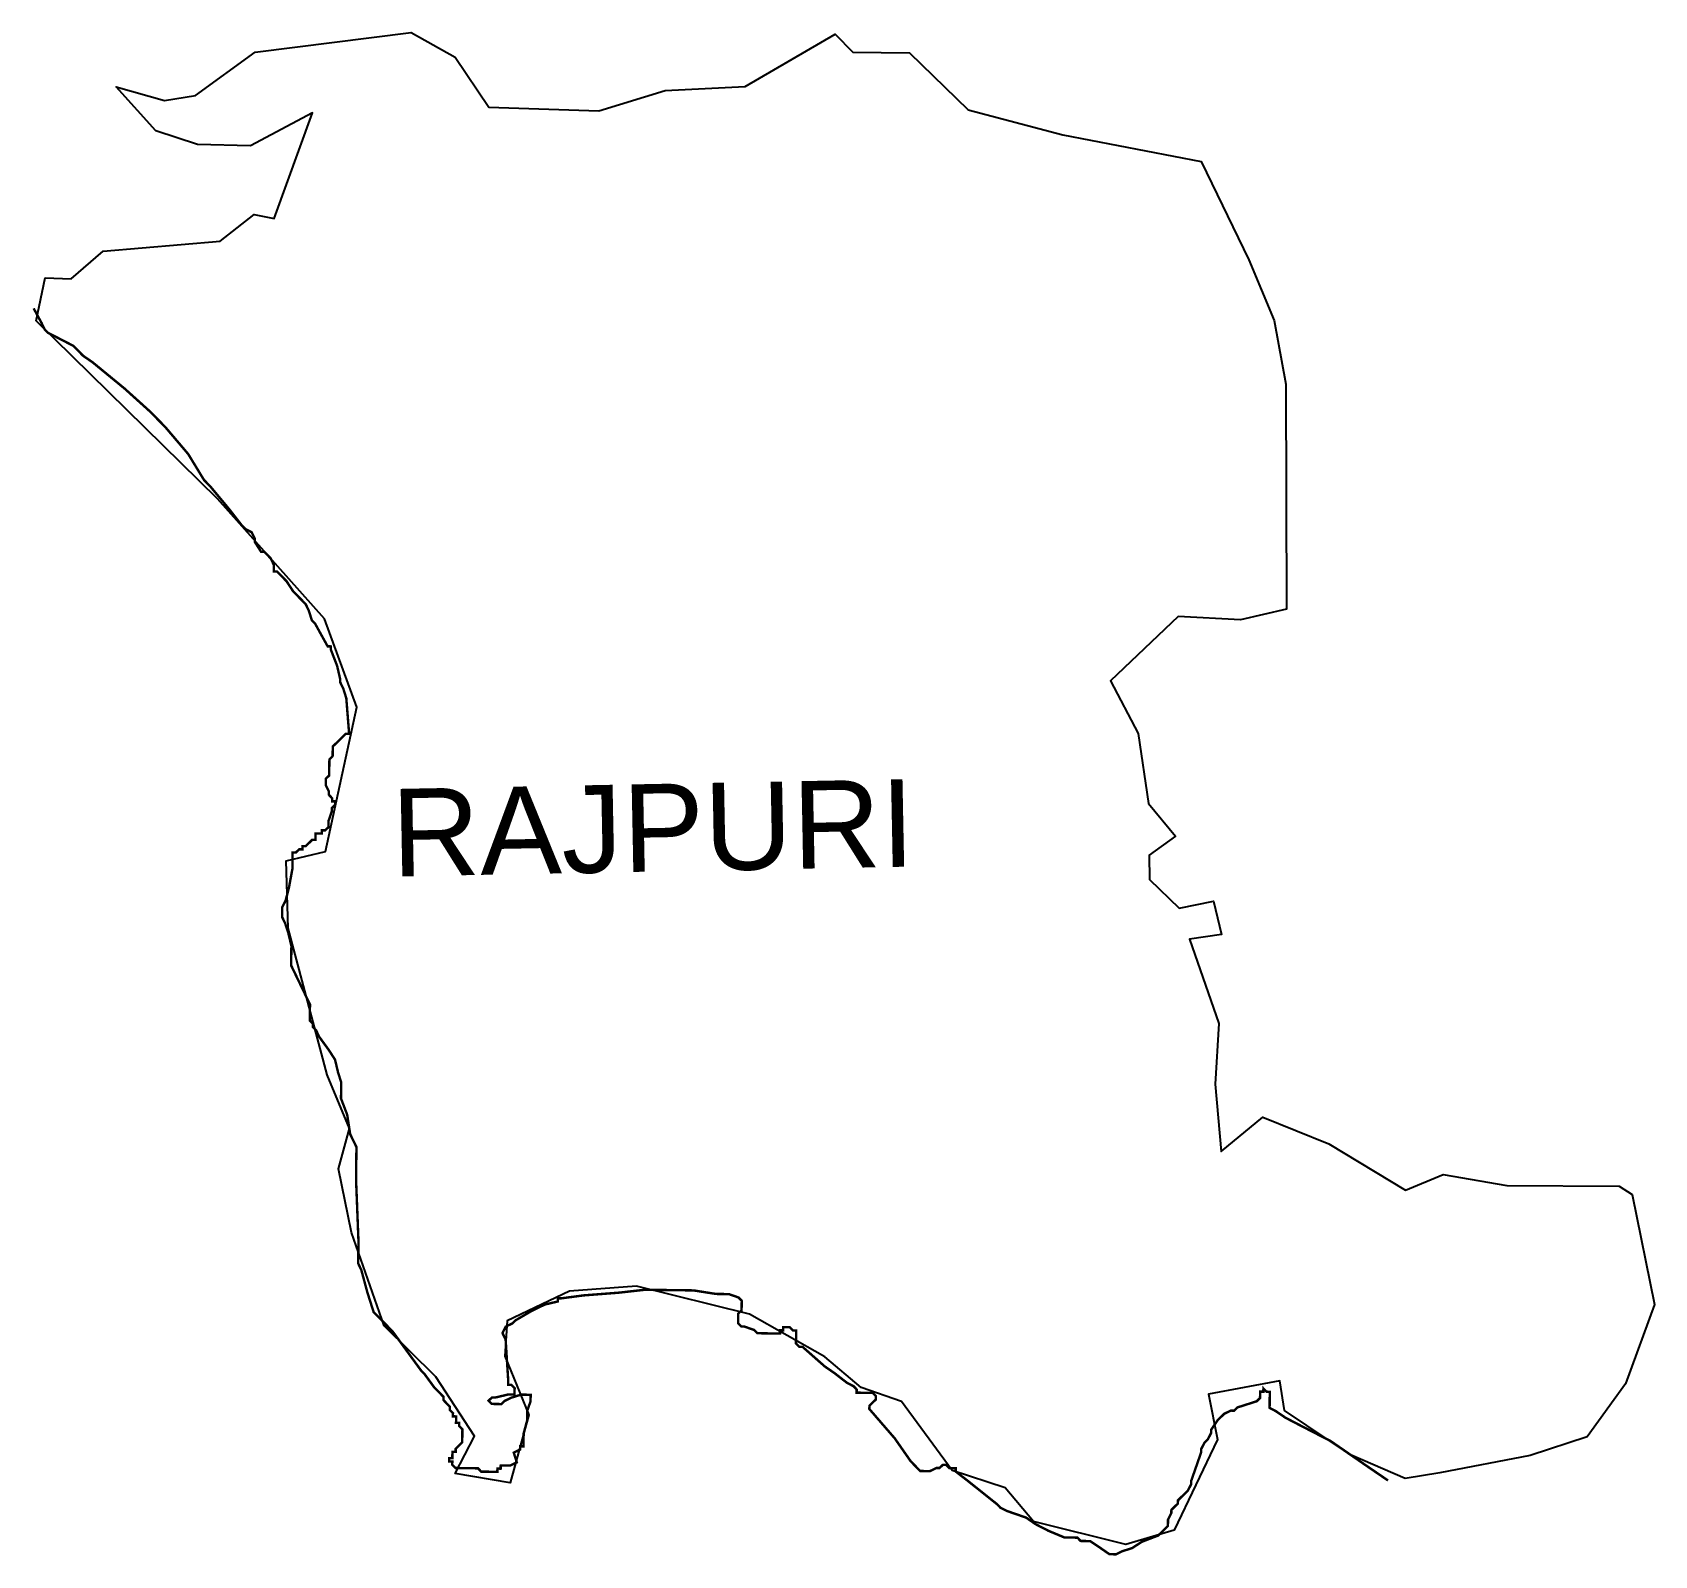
# Model space of a CAD drawing. Header units: metres. Extents: x 284936 to 286951, y 2024453 to 2026344.
import ezdxf

# ---------------------------------------------------------------- set-up
doc = ezdxf.new("R2010")
doc.units = ezdxf.units.M
for name, color, linetype in [('HIGH TIDE LINE', 6, 'Continuous'), ('village', 3, 'Continuous'), ('VILLAGE NAME', 250, 'Continuous')]:
    doc.layers.add(name, color=color, linetype=linetype)
doc.styles.get("Standard").update_dxf_attribs({"font": 'calibri.ttf'})

msp = doc.modelspace()

# ---------------------------------------------------------------- linework, layer by layer
at = {"layer": 'HIGH TIDE LINE', "lineweight": 0}
msp.add_lwpolyline([(286620.3, 2024545.8, 3.01, 3.01, 0), (286596.4, 2024562.1, 3.01, 3.01, 0), (286548.8, 2024594.9, 3.01, 3.01, 0), (286532.8, 2024603.1, 3.01, 3.01, 0), (286509, 2024615.4, 3.01, 3.01, 0), (286493, 2024623.7, 3.01, 3.01, 0), (286481.1, 2024631.8, 3.01, 3.01, 0), (286473.2, 2024636, 3.01, 3.01, 0), (286473.4, 2024656, 3.01, 3.01, 0), (286469.4, 2024656.1, 3.01, 3.01, 0), (286465.5, 2024660.1, 3.01, 3.01, 0), (286465.4, 2024656.1, 3.01, 3.01, 0), (286461.4, 2024656.2, 3.01, 3.01, 0), (286461.3, 2024648.2, 3.01, 3.01, 0), (286457.2, 2024644.2, 3.01, 3.01, 0), (286433.1, 2024636.5, 3.01, 3.01, 0), (286429, 2024632.5, 3.01, 3.01, 0), (286425, 2024632.6, 3.01, 3.01, 0), (286416.9, 2024628.7, 3.01, 3.01, 0), (286408.8, 2024620.8, 3.01, 3.01, 0), (286400.6, 2024608.9, 3.01, 3.01, 0), (286400.6, 2024604.9, 3.01, 3.01, 0), (286396.5, 2024596.9, 3.01, 3.01, 0), (286392.4, 2024592.9, 3.01, 3.01, 0), (286388.3, 2024585, 3.01, 3.01, 0), (286388.2, 2024581, 3.01, 3.01, 0), (286384.1, 2024569, 3.01, 3.01, 0), (286375.7, 2024545, 3.01, 3.01, 0), (286375.7, 2024541, 3.01, 3.01, 0), (286371.6, 2024533.1, 3.01, 3.01, 0), (286367.5, 2024529.1, 3.01, 3.01, 0), (286359.4, 2024521.2, 3.01, 3.01, 0), (286359.3, 2024517.2, 3.01, 3.01, 0), (286351.2, 2024509.3, 3.01, 3.01, 0), (286351.1, 2024505.3, 3.01, 3.01, 0), (286347, 2024497.3, 3.01, 3.01, 0), (286346.9, 2024489.3, 3.01, 3.01, 0), (286342.9, 2024485.3, 3.01, 3.01, 0), (286334.7, 2024477.4, 3.01, 3.01, 0), (286314.6, 2024469.7, 3.01, 3.01, 0), (286302.4, 2024461.8, 3.01, 3.01, 0), (286290.4, 2024458, 3.01, 3.01, 0), (286282.3, 2024454.1, 3.01, 3.01, 0), (286274.3, 2024454.2, 3.01, 3.01, 0), (286262.4, 2024462.4, 3.01, 3.01, 0), (286250.4, 2024470.5, 3.01, 3.01, 0), (286238.4, 2024470.7, 3.01, 3.01, 0), (286234.5, 2024474.8, 3.01, 3.01, 0), (286218.4, 2024475, 3.01, 3.01, 0), (286198.5, 2024483.3, 3.01, 3.01, 0), (286182.6, 2024491.5, 3.01, 3.01, 0), (286170.7, 2024499.7, 3.01, 3.01, 0), (286146.7, 2024508, 3.01, 3.01, 0), (286138.7, 2024512.1, 3.01, 3.01, 0), (286134.8, 2024516.2, 3.01, 3.01, 0), (286099.1, 2024544.7, 3.01, 3.01, 0), (286083.2, 2024557, 3.01, 3.01, 0), (286083.3, 2024561, 3.01, 3.01, 0), (286075.3, 2024561.1, 3.01, 3.01, 0), (286071.3, 2024565.2, 3.01, 3.01, 0), (286067.3, 2024565.2, 3.01, 3.01, 0), (286063.2, 2024561.3, 3.01, 3.01, 0), (286059.2, 2024561.3, 3.01, 3.01, 0), (286051.2, 2024557.4, 3.01, 3.01, 0), (286039.1, 2024557.6, 3.01, 3.01, 0), (286027.3, 2024569.8, 3.01, 3.01, 0), (286007.6, 2024598.1, 3.01, 3.01, 0), (285976, 2024634.6, 3.01, 3.01, 0), (285976.1, 2024638.6, 3.01, 3.01, 0), (285980.1, 2024642.6, 3.01, 3.01, 0), (285984.2, 2024646.5, 3.01, 3.01, 0), (285984.2, 2024650.5, 3.01, 3.01, 0), (285980.3, 2024654.6, 3.01, 3.01, 0), (285960.3, 2024654.9, 3.01, 3.01, 0), (285960.3, 2024658.9, 3.01, 3.01, 0), (285956.4, 2024662.9, 3.01, 3.01, 0), (285948.4, 2024667, 3.01, 3.01, 0), (285932.5, 2024679.3, 3.01, 3.01, 0), (285920.6, 2024687.5, 3.01, 3.01, 0), (285892.9, 2024711.9, 3.01, 3.01, 0), (285888.9, 2024711.9, 3.01, 3.01, 0), (285884.9, 2024716, 3.01, 3.01, 0), (285885.1, 2024732, 3.01, 3.01, 0), (285881.1, 2024732.1, 3.01, 3.01, 0), (285877.2, 2024736.2, 3.01, 3.01, 0), (285869.1, 2024736.3, 3.01, 3.01, 0), (285869.1, 2024732.3, 3.01, 3.01, 0), (285865.1, 2024732.3, 3.01, 3.01, 0), (285865, 2024728.3, 3.01, 3.01, 0), (285837, 2024728.7, 3.01, 3.01, 0), (285833, 2024732.7, 3.01, 3.01, 0), (285821, 2024736.9, 3.01, 3.01, 0), (285817, 2024737, 3.01, 3.01, 0), (285813.1, 2024741, 3.01, 3.01, 0), (285813.2, 2024753.1, 3.01, 3.01, 0), (285817.3, 2024757, 3.01, 3.01, 0), (285817.5, 2024769, 3.01, 3.01, 0), (285813.5, 2024773.1, 3.01, 3.01, 0), (285801.5, 2024777.3, 3.01, 3.01, 0), (285785.5, 2024777.5, 3.01, 3.01, 0), (285757.5, 2024781.9, 3.01, 3.01, 0), (285697.4, 2024782.7, 3.01, 3.01, 0), (285665.2, 2024779.1, 3.01, 3.01, 0), (285621.1, 2024775.7, 3.01, 3.01, 0), (285593, 2024772, 3.01, 3.01, 0), (285589, 2024772.1, 3.01, 3.01, 0), (285588.9, 2024768.1, 3.01, 3.01, 0), (285572.8, 2024764.3, 3.01, 3.01, 0), (285556.7, 2024756.5, 3.01, 3.01, 0), (285536.5, 2024744.7, 3.01, 3.01, 0), (285532.4, 2024740.8, 3.01, 3.01, 0), (285524.4, 2024736.9, 3.01, 3.01, 0), (285520.3, 2024728.9, 3.01, 3.01, 0), (285524.2, 2024720.8, 3.01, 3.01, 0), (285527.5, 2024668.7, 3.01, 3.01, 0), (285527.4, 2024664.7, 3.01, 3.01, 0), (285531.4, 2024664.6, 3.01, 3.01, 0), (285535.4, 2024660.5, 3.01, 3.01, 0), (285535.3, 2024652.5, 3.01, 3.01, 0), (285527.3, 2024652.6, 3.01, 3.01, 0), (285511.2, 2024648.8, 3.01, 3.01, 0), (285507.2, 2024648.9, 3.01, 3.01, 0), (285503.1, 2024644.9, 3.01, 3.01, 0), (285507, 2024640.9, 3.01, 3.01, 0), (285519.1, 2024640.7, 3.01, 3.01, 0), (285523.1, 2024644.7, 3.01, 3.01, 0), (285531.2, 2024648.6, 3.01, 3.01, 0), (285543.3, 2024652.4, 3.01, 3.01, 0), (285555.3, 2024652.3, 3.01, 3.01, 0), (285555.2, 2024644.2, 3.01, 3.01, 0), (285551, 2024632.3, 3.01, 3.01, 0), (285550.9, 2024620.2, 3.01, 3.01, 0), (285546.6, 2024604.3, 3.01, 3.01, 0), (285546.4, 2024588.2, 3.01, 3.01, 0), (285542.4, 2024588.3, 3.01, 3.01, 0), (285542.4, 2024584.3, 3.01, 3.01, 0), (285534.3, 2024580.4, 3.01, 3.01, 0), (285538.1, 2024568.3, 3.01, 3.01, 0), (285530.1, 2024564.4, 3.01, 3.01, 0), (285518.1, 2024564.5, 3.01, 3.01, 0), (285518, 2024560.5, 3.01, 3.01, 0), (285514, 2024560.6, 3.01, 3.01, 0), (285513.9, 2024556.6, 3.01, 3.01, 0), (285493.9, 2024556.8, 3.01, 3.01, 0), (285489.9, 2024560.9, 3.01, 3.01, 0), (285461.9, 2024561.3, 3.01, 3.01, 0), (285457.9, 2024565.3, 3.01, 3.01, 0), (285458, 2024569.4, 3.01, 3.01, 0), (285454, 2024569.4, 3.01, 3.01, 0), (285454, 2024573.4, 3.01, 3.01, 0), (285458, 2024573.4, 3.01, 3.01, 0), (285458.1, 2024581.4, 3.01, 3.01, 0), (285462.2, 2024581.3, 3.01, 3.01, 0), (285462.2, 2024585.3, 3.01, 3.01, 0), (285466.3, 2024589.3, 3.01, 3.01, 0), (285470.3, 2024593.2, 3.01, 3.01, 0), (285470.5, 2024609.3, 3.01, 3.01, 0), (285466.6, 2024613.3, 3.01, 3.01, 0), (285466.6, 2024617.4, 3.01, 3.01, 0), (285462.6, 2024617.4, 3.01, 3.01, 0), (285462.7, 2024625.4, 3.01, 3.01, 0), (285458.7, 2024625.5, 3.01, 3.01, 0), (285458.8, 2024629.5, 3.01, 3.01, 0), (285454.8, 2024633.5, 3.01, 3.01, 0), (285454.9, 2024637.6, 3.01, 3.01, 0), (285450.9, 2024641.6, 3.01, 3.01, 0), (285447, 2024645.7, 3.01, 3.01, 0), (285447, 2024649.7, 3.01, 3.01, 0), (285435.2, 2024661.9, 3.01, 3.01, 0), (285423.4, 2024678.1, 3.01, 3.01, 0), (285419.4, 2024682.1, 3.01, 3.01, 0), (285384, 2024730.7, 3.01, 3.01, 0), (285368.2, 2024747, 3.01, 3.01, 0), (285360.2, 2024755.1, 3.01, 3.01, 0), (285352.5, 2024779.3, 3.01, 3.01, 0), (285344.9, 2024807.4, 3.01, 3.01, 0), (285341, 2024815.5, 3.01, 3.01, 0), (285341.4, 2024843.6, 3.01, 3.01, 0), (285338.4, 2024919.8, 3.01, 3.01, 0), (285338.9, 2024959.9, 3.01, 3.01, 0), (285331.1, 2024976, 3.01, 3.01, 0), (285327.4, 2025000.1, 3.01, 3.01, 0), (285319.7, 2025020.3, 3.01, 3.01, 0), (285320, 2025040.3, 3.01, 3.01, 0), (285316.1, 2025052.4, 3.01, 3.01, 0), (285312.3, 2025068.5, 3.01, 3.01, 0), (285304.5, 2025080.6, 3.01, 3.01, 0), (285292.7, 2025096.8, 3.01, 3.01, 0), (285288.8, 2025104.9, 3.01, 3.01, 0), (285284.8, 2025109, 3.01, 3.01, 0), (285284.8, 2025113, 3.01, 3.01, 0), (285280.9, 2025117, 3.01, 3.01, 0), (285281.2, 2025137.1, 3.01, 3.01, 0), (285277.3, 2025145.1, 3.01, 3.01, 0), (285261.7, 2025177.4, 3.01, 3.01, 0), (285257.8, 2025185.5, 3.01, 3.01, 0), (285258.1, 2025209.6, 3.01, 3.01, 0), (285254.3, 2025225.6, 3.01, 3.01, 0), (285250.4, 2025237.7, 3.01, 3.01, 0), (285246.5, 2025245.8, 3.01, 3.01, 0), (285246.7, 2025257.8, 3.01, 3.01, 0), (285250.8, 2025265.8, 3.01, 3.01, 0), (285255, 2025281.8, 3.01, 3.01, 0), (285259.4, 2025305.8, 3.01, 3.01, 0), (285259.6, 2025325.8, 3.01, 3.01, 0), (285263.6, 2025325.8, 3.01, 3.01, 0), (285267.7, 2025329.7, 3.01, 3.01, 0), (285271.7, 2025329.7, 3.01, 3.01, 0), (285271.8, 2025333.7, 3.01, 3.01, 0), (285275.8, 2025333.6, 3.01, 3.01, 0), (285283.9, 2025341.5, 3.01, 3.01, 0), (285287.9, 2025341.5, 3.01, 3.01, 0), (285288, 2025349.5, 3.01, 3.01, 0), (285296, 2025349.4, 3.01, 3.01, 0), (285296.1, 2025353.4, 3.01, 3.01, 0), (285300.1, 2025353.3, 3.01, 3.01, 0), (285304.2, 2025357.3, 3.01, 3.01, 0), (285304.3, 2025365.3, 3.01, 3.01, 0), (285308.4, 2025377.3, 3.01, 3.01, 0), (285308.5, 2025381.3, 3.01, 3.01, 0), (285312.5, 2025385.3, 3.01, 3.01, 0), (285312.6, 2025389.3, 3.01, 3.01, 0), (285308.6, 2025389.3, 3.01, 3.01, 0), (285308.6, 2025393.3, 3.01, 3.01, 0), (285304.7, 2025397.4, 3.01, 3.01, 0), (285304.7, 2025401.4, 3.01, 3.01, 0), (285300.8, 2025409.5, 3.01, 3.01, 0), (285300.9, 2025417.5, 3.01, 3.01, 0), (285305, 2025421.4, 3.01, 3.01, 0), (285305.3, 2025441.5, 3.01, 3.01, 0), (285309.3, 2025445.4, 3.01, 3.01, 0), (285309.5, 2025457.5, 3.01, 3.01, 0), (285313.6, 2025461.4, 3.01, 3.01, 0), (285317.6, 2025465.4, 3.01, 3.01, 0), (285325.8, 2025473.3, 3.01, 3.01, 0), (285329.8, 2025473.2, 3.01, 3.01, 0), (285326.3, 2025517.4, 3.01, 3.01, 0), (285322.5, 2025529.5, 3.01, 3.01, 0), (285318.6, 2025537.5, 3.01, 3.01, 0), (285318.6, 2025541.6, 3.01, 3.01, 0), (285314.9, 2025557.6, 3.01, 3.01, 0), (285307.1, 2025577.8, 3.01, 3.01, 0), (285307.2, 2025581.8, 3.01, 3.01, 0), (285303.1, 2025581.9, 3.01, 3.01, 0), (285287.5, 2025610.1, 3.01, 3.01, 0), (285283.5, 2025614.2, 3.01, 3.01, 0), (285279.7, 2025626.3, 3.01, 3.01, 0), (285275.8, 2025634.3, 3.01, 3.01, 0), (285271.8, 2025638.4, 3.01, 3.01, 0), (285263.9, 2025646.5, 3.01, 3.01, 0), (285260, 2025650.6, 3.01, 3.01, 0), (285252.1, 2025662.7, 3.01, 3.01, 0), (285240.2, 2025674.9, 3.01, 3.01, 0), (285236.2, 2025675, 3.01, 3.01, 0), (285236.3, 2025683, 3.01, 3.01, 0), (285232.4, 2025691.1, 3.01, 3.01, 0), (285224.5, 2025699.2, 3.01, 3.01, 0), (285220.5, 2025699.2, 3.01, 3.01, 0), (285212.7, 2025711.4, 3.01, 3.01, 0), (285212.7, 2025715.4, 3.01, 3.01, 0), (285208.8, 2025723.5, 3.01, 3.01, 0), (285200.9, 2025727.6, 3.01, 3.01, 0), (285196.9, 2025731.6, 3.01, 3.01, 0), (285181.1, 2025751.9, 3.01, 3.01, 0), (285157.5, 2025780.3, 3.01, 3.01, 0), (285149.6, 2025788.4, 3.01, 3.01, 0), (285129.9, 2025820.7, 3.01, 3.01, 0), (285102.3, 2025853.2, 3.01, 3.01, 0), (285098.4, 2025857.3, 3.01, 3.01, 0), (285082.5, 2025873.5, 3.01, 3.01, 0), (285050.9, 2025902, 3.01, 3.01, 0), (285011.2, 2025934.6, 3.01, 3.01, 0), (284999.3, 2025942.8, 3.01, 3.01, 0), (284987.4, 2025955, 3.01, 3.01, 0), (284955.6, 2025971.4, 3.01, 3.01, 0), (284951.6, 2025975.5, 3.01, 3.01, 0), (284947.7, 2025983.6, 3.01, 3.01, 0), (284937.9, 2026001.7, 3.01, 3.01, 0)], format="xyseb", dxfattribs=at)
at = {"layer": 'village', "color": 3}
msp.add_polyline3d([(286951.4, 2024764.3, 0), (286915.2, 2024665.8, 0), (286867.7, 2024599.9, 0), (286796.7, 2024576.9, 0), (286684.5, 2024555.3, 0), (286641.7, 2024548.2, 0), (286573.6, 2024577.6, 0), (286491.9, 2024632.9, 0), (286486.1, 2024669.6, 0), (286397.4, 2024652.9, 0), (286408.4, 2024596.8, 0), (286354.7, 2024484.1, 0), (286294.7, 2024466.4, 0), (286180, 2024495, 0), (286144.8, 2024536.6, 0), (286078.8, 2024558.4, 0), (286016.1, 2024643.9, 0), (285965.8, 2024661.5, 0), (285920.6, 2024699.5, 0), (285827.3, 2024752.4, 0), (285686.6, 2024787, 0), (285603.4, 2024780.8, 0), (285526.2, 2024744.3, 0), (285523.1, 2024700.2, 0), (285553.2, 2024627.5, 0), (285529.7, 2024542.9, 0), (285461.6, 2024554.4, 0), (285485.7, 2024600.8, 0), (285437.5, 2024674.5, 0), (285373.2, 2024737.8, 0), (285332.6, 2024853.9, 0), (285316.8, 2024932.9, 0), (285330.2, 2024982.8, 0), (285302.4, 2025049.7, 0), (285253.9, 2025232, 0), (285251.5, 2025315.6, 0), (285300.5, 2025327.1, 0), (285339.3, 2025506.3, 0), (285299.1, 2025615.9, 0), (285166.2, 2025765.2, 0), (284941.1, 2025986.3, 0), (284952.3, 2026039.7, 0), (284984.7, 2026038.2, 0), (285024.4, 2026072.6, 0), (285169.6, 2026085.1, 0), (285211.9, 2026118.2, 0), (285236.6, 2026113.3, 0), (285284.3, 2026244.4, 0), (285207.4, 2026203.5, 0), (285141.6, 2026205.2, 0), (285089.8, 2026222, 0), (285040.3, 2026276.7, 0), (285100.6, 2026259.9, 0), (285139, 2026265.9, 0), (285213, 2026319.8, 0), (285406.8, 2026344.3, 0), (285461.4, 2026313.7, 0), (285503.5, 2026251.6, 0), (285640.1, 2026246.9, 0), (285722.2, 2026272.1, 0), (285821.8, 2026277, 0), (285933.5, 2026342.2, 0), (285955.6, 2026319.8, 0), (286025.8, 2026319.2, 0), (286098.7, 2026248.2, 0), (286216.4, 2026217.2, 0), (286388.2, 2026184.1, 0), (286447.4, 2026062.1, 0), (286478.8, 2025986.5, 0), (286493.4, 2025907.4, 0), (286494.3, 2025628.2, 0), (286437.1, 2025614.9, 0), (286359.8, 2025618.9, 0), (286275.4, 2025539.1, 0), (286310.1, 2025473.4, 0), (286322.9, 2025386.6, 0), (286356.5, 2025346.2, 0), (286323.5, 2025322.5, 0), (286324.2, 2025292.3, 0), (286360.7, 2025256.8, 0), (286403.7, 2025265.3, 0), (286413.6, 2025224.1, 0), (286373.7, 2025218, 0), (286410.2, 2025113.6, 0), (286405.6, 2025037.9, 0), (286413.1, 2024954.3, 0), (286464.8, 2024997.2, 0), (286546.7, 2024964.1, 0), (286642, 2024906.3, 0), (286688.6, 2024925.9, 0), (286767.8, 2024912.2, 0), (286907.3, 2024911.4, 0), (286923.4, 2024901.1, 0)], close=True, dxfattribs=at)

# ---------------------------------------------------------------- texts
at = {"layer": 'VILLAGE NAME', "insert": (285381.4, 2025404.6), "char_height": 108.748, "attachment_point": 1, "rotation": 1.1028}
msp.add_mtext_dynamic_manual_height_columns('{\\fArial|b0|i0|c0|p34;RAJPURI}', width=726.929, gutter_width=543.7, heights=[0], dxfattribs=at)

doc.saveas('drawing.dxf')
